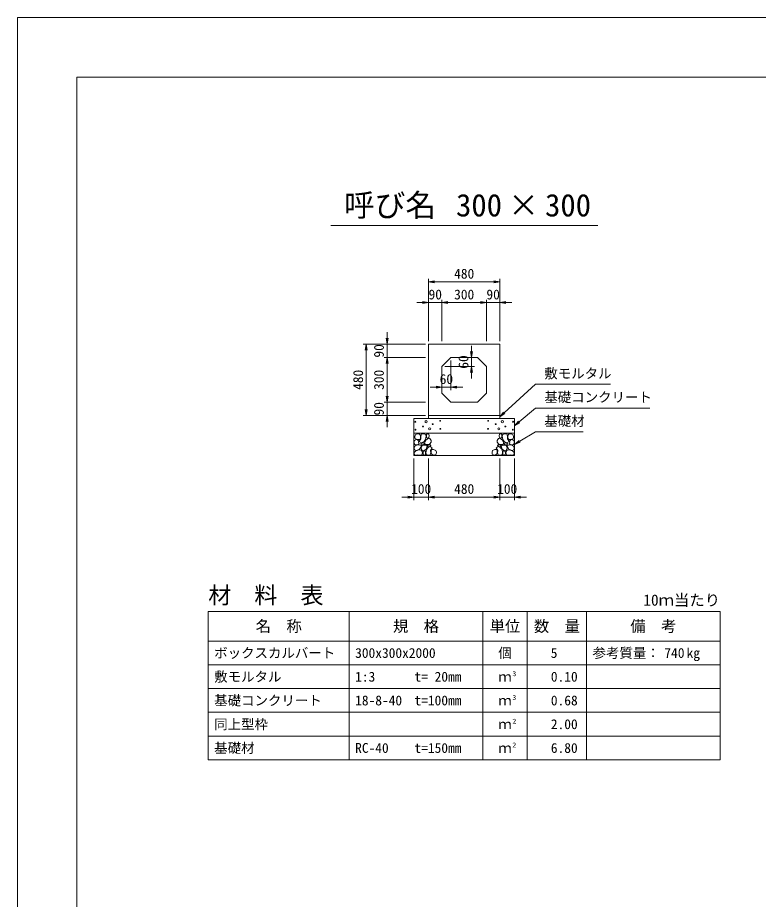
# Model space of a CAD drawing. Units: millimetres at full size, sheet at 1:20. Extents: x 0 to 16820, y 0 to 11880.
# Drawn here: x 0 to 4993, y 5940 to 11880 of the extents above; entities that cross this region are included whole.
import ezdxf
from ezdxf.enums import TextEntityAlignment as Align

# ---------------------------------------------------------------- set-up
doc = ezdxf.new("R2010")
doc.units = ezdxf.units.MM
doc.header["$LTSCALE"] = 20
for name, color, linetype, lineweight in [('D-DCR-HCHn', 4, 'Continuous', 9), ('D-MTR-FRAM', 7, 'Continuous', 13), ('D-MTR-LINE', 7, 'Continuous', 13), ('D-STR-DIM', 7, 'Continuous', 13), ('D-STR-STRn', 1, 'Continuous', 13), ('D-STR-TXT', 7, 'Continuous', 13), ('D-TTL', 2, 'Continuous', 13), ('D-TTL-TXT', 7, 'Continuous', 13)]:
    doc.layers.add(name, color=color, linetype=linetype, lineweight=lineweight)
doc.layers.add('D-MTR', color=7, linetype='Continuous')
doc.layers.add('D-MTR-TXT', color=7, linetype='Continuous')
doc.styles.add('ＭＳ ゴシック', font='')
doc.styles.get('ＭＳ ゴシック').set_extended_font_data('MS Gothic')

# ---------------------------------------------------------------- blocks, each defined once
blk = doc.blocks.new('open_arrow')
at = {"color": 0, "linetype": 'Continuous', "lineweight": -2}
blk.add_lwpolyline([(7.5, 1.25), (0, 0), (7.5, -1.25)], dxfattribs=at)

msp = doc.modelspace()

# ---------------------------------------------------------------- linework, layer by layer
at = {"layer": 'D-DCR-HCHn'}
for points in [[(2675.46, 9030.36), (2670.26, 9014.75), (2677.19, 9004.35), (2694.53, 9002.62), (2706.37, 9007.7), (2701.46, 9019.95), (2704.93, 9026.89), (2698, 9033.82), (2687.6, 9037.29)], [(2708.4, 9073.7), (2692.8, 9077.16), (2678.93, 9070.23), (2677.19, 9054.63), (2680.66, 9042.49), (2698, 9037.29), (2710.13, 9037.29), (2715.33, 9045.96), (2715.33, 9065.03)], [(2722.27, 9075.43), (2717.07, 9059.83), (2718.8, 9042.49), (2706.67, 9023.42), (2722.27, 9014.75), (2739.6, 9023.42), (2750, 9037.29), (2753.47, 9059.83), (2750, 9071.96), (2739.6, 9077.16)], [(2751.74, 9033.82), (2743.07, 9013.02), (2750, 9004.35), (2770.81, 9004.35), (2779.48, 9007.82), (2788.14, 9019.95), (2788.14, 9030.36), (2779.48, 9044.22), (2769.07, 9045.96)], [(2755.21, 9071.96), (2755.21, 9051.16), (2763.87, 9045.96), (2772.54, 9051.16), (2774.28, 9063.29), (2772.54, 9073.7), (2760.41, 9077.16)], [(3268.26, 9033.82), (3276.93, 9013.02), (3270, 9004.35), (3249.19, 9004.35), (3240.52, 9007.82), (3231.86, 9019.95), (3231.86, 9030.36), (3240.52, 9044.22), (3250.93, 9045.96)], [(3264.79, 9071.96), (3264.79, 9051.16), (3256.13, 9045.96), (3247.46, 9051.16), (3245.72, 9063.29), (3247.46, 9073.7), (3259.59, 9077.16)], [(3297.73, 9075.43), (3302.93, 9059.83), (3301.2, 9042.49), (3313.33, 9023.42), (3297.73, 9014.75), (3280.4, 9023.42), (3270, 9037.29), (3266.53, 9059.83), (3270, 9071.96), (3280.4, 9077.16)], [(3311.6, 9073.7), (3327.2, 9077.16), (3341.07, 9070.23), (3342.81, 9054.63), (3339.34, 9042.49), (3322, 9037.29), (3309.87, 9037.29), (3304.67, 9045.96), (3304.67, 9065.03)], [(3344.54, 9030.36), (3349.74, 9014.75), (3342.81, 9004.35), (3325.47, 9002.62), (3313.63, 9007.7), (3318.54, 9019.95), (3315.07, 9026.89), (3322, 9033.82), (3332.4, 9037.29)], [(2708.37, 8972.76), (2721.21, 8992.02), (2719.6, 8996.83), (2701.95, 9001.65), (2685.89, 9000.04), (2674.66, 8990.41), (2673.05, 8979.18), (2674.66, 8967.94), (2687.5, 8964.73)], [(2725.73, 9014.75), (2717.07, 9007.82), (2720.53, 9002.62), (2732.67, 9002.62), (2737.87, 9004.35), (2741.34, 9011.29), (2736.14, 9016.49)], [(2753.31, 8972.76), (2761.34, 8992.02), (2754.92, 9000.04), (2735.65, 9000.04), (2727.63, 8996.83), (2719.6, 8985.6), (2719.6, 8975.97), (2727.63, 8963.13), (2737.26, 8961.52)], [(2780.6, 8934.23), (2785.41, 8948.68), (2783.81, 8964.73), (2795.05, 8982.39), (2780.6, 8990.41), (2764.55, 8982.39), (2754.92, 8969.55), (2751.71, 8948.68), (2754.92, 8937.44), (2764.55, 8932.63)], [(2777.39, 8990.41), (2785.41, 8996.83), (2782.2, 9001.65), (2770.97, 9001.65), (2766.15, 9000.04), (2762.94, 8993.62), (2767.76, 8988.81)], [(2793.44, 8935.84), (2807.89, 8932.63), (2820.73, 8939.05), (2822.33, 8953.49), (2819.12, 8964.73), (2803.07, 8969.55), (2791.84, 8969.55), (2787.02, 8961.52), (2787.02, 8943.86)], [(3226.56, 8935.84), (3212.11, 8932.63), (3199.27, 8939.05), (3197.67, 8953.49), (3200.88, 8964.73), (3216.93, 8969.55), (3228.16, 8969.55), (3232.98, 8961.52), (3232.98, 8943.86)], [(3239.4, 8934.23), (3234.59, 8948.68), (3236.19, 8964.73), (3224.95, 8982.39), (3239.4, 8990.41), (3255.45, 8982.39), (3265.08, 8969.55), (3268.29, 8948.68), (3265.08, 8937.44), (3255.45, 8932.63)], [(3242.61, 8990.41), (3234.59, 8996.83), (3237.8, 9001.65), (3249.03, 9001.65), (3253.85, 9000.04), (3257.06, 8993.62), (3252.24, 8988.81)], [(3266.69, 8972.76), (3258.66, 8992.02), (3265.08, 9000.04), (3284.35, 9000.04), (3292.37, 8996.83), (3300.4, 8985.6), (3300.4, 8975.97), (3292.37, 8963.13), (3282.74, 8961.52)], [(3294.27, 9014.75), (3302.93, 9007.82), (3299.47, 9002.62), (3287.33, 9002.62), (3282.13, 9004.35), (3278.66, 9011.29), (3283.86, 9016.49)], [(3311.63, 8972.76), (3298.79, 8992.02), (3300.4, 8996.83), (3318.05, 9001.65), (3334.11, 9000.04), (3345.34, 8990.41), (3346.95, 8979.18), (3345.34, 8967.94), (3332.5, 8964.73)], [(2714.79, 8932.63), (2726.02, 8937.44), (2729.23, 8953.49), (2722.81, 8964.73), (2711.58, 8967.94), (2697.13, 8966.34), (2681.08, 8959.92), (2673.05, 8950.28), (2673.05, 8939.05), (2677.87, 8932.63), (2697.13, 8934.23)], [(2750.1, 8937.44), (2750.1, 8956.7), (2742.08, 8961.52), (2734.05, 8956.7), (2732.44, 8945.47), (2734.05, 8935.84), (2745.29, 8932.63)], [(3269.9, 8937.44), (3269.9, 8956.7), (3277.92, 8961.52), (3285.95, 8956.7), (3287.56, 8945.47), (3285.95, 8935.84), (3274.71, 8932.63)], [(3305.21, 8932.63), (3293.98, 8937.44), (3290.77, 8953.49), (3297.19, 8964.73), (3308.42, 8967.94), (3322.87, 8966.34), (3338.92, 8959.92), (3346.95, 8950.28), (3346.95, 8939.05), (3342.13, 8932.63), (3322.87, 8934.23)]]:
    msp.add_lwpolyline(points, close=True, dxfattribs=at)
for centre, radius in [((2680.73, 9157.43), 3), ((2753.34, 9157.43), 7.5), ((2848.13, 9163.48), 3), ((3171.87, 9163.48), 3), ((3266.66, 9157.43), 7.5), ((3339.27, 9157.43), 3), ((2681.87, 9103.92), 3), ((2732.29, 9125.76), 3), ((2776.66, 9109.97), 7.5), ((2797.71, 9141.64), 3), ((2849.27, 9109.97), 3), ((3170.73, 9109.97), 3), ((3222.29, 9141.64), 3), ((3243.34, 9109.97), 7.5), ((3287.71, 9125.76), 3), ((3338.13, 9103.92), 3)]:
    msp.add_circle(centre, radius, dxfattribs=at)
at = {"layer": 'D-MTR-FRAM'}
for p, q in [((1285, 7880), (4735, 7880)), ((1285, 7880), (1285, 6880)), ((4735, 7880), (4735, 6880)), ((1285, 6880), (4735, 6880))]:
    msp.add_line(p, q, dxfattribs=at)
at = {"layer": 'D-MTR-LINE'}
for p, q in [((2235, 7880), (2235, 6880)), ((3135, 7880), (3135, 6880)), ((3435, 7880), (3435, 6880)), ((3835, 7880), (3835, 6880)), ((1285, 7680), (4735, 7680)), ((1285, 7520), (4735, 7520)), ((1285, 7360), (4735, 7360)), ((1285, 7200), (4735, 7200)), ((1285, 7040), (4735, 7040))]:
    msp.add_line(p, q, dxfattribs=at)
at = {"layer": 'D-STR-DIM'}
for p, q in [((2770, 9700), (2770, 10120)), ((2770, 10100), (3250, 10100)), ((3250, 9700), (3250, 10120)), ((2770, 9700), (2770, 9980)), ((2860, 9700), (2860, 9980)), ((2860, 9700), (2860, 9980)), ((3160, 9700), (3160, 9980)), ((3160, 9700), (3160, 9980)), ((3250, 9700), (3250, 9980)), ((2690, 9960), (2940, 9960)), ((2860, 9960), (3160, 9960)), ((3080, 9960), (3330, 9960)), ((2490, 9510), (2490, 9760)), ((2750, 9680), (2330, 9680)), ((2350, 9200), (2350, 9680)), ((2750, 9680), (2470, 9680)), ((3060, 9450), (3060, 9670)), ((2750, 9590), (2470, 9590)), ((2750, 9590), (2470, 9590)), ((2490, 9290), (2490, 9590)), ((2920, 9570), (2920, 9370)), ((2940, 9590), (3080, 9590)), ((2860, 9510), (2860, 9370)), ((2880, 9530), (3080, 9530)), ((3000, 9390), (2780, 9390)), ((2490, 9120), (2490, 9370)), ((2750, 9290), (2470, 9290)), ((2750, 9290), (2470, 9290)), ((2750, 9200), (2330, 9200)), ((2750, 9200), (2470, 9200)), ((2670, 8910), (2670, 8630)), ((2770, 8910), (2770, 8630)), ((2770, 8910), (2770, 8630)), ((3250, 8910), (3250, 8630)), ((3250, 8910), (3250, 8630)), ((3350, 8910), (3350, 8630)), ((2850, 8650), (2590, 8650)), ((2770, 8650), (3250, 8650)), ((3170, 8650), (3430, 8650))]:
    msp.add_line(p, q, dxfattribs=at)
at = {"layer": 'D-STR-STRn'}
for p, q in [((2770, 9680), (3250, 9680)), ((2770, 9200), (2770, 9680)), ((3250, 9680), (3250, 9200)), ((2860, 9530), (2920, 9590)), ((2920, 9590), (3100, 9590)), ((3100, 9590), (3160, 9530)), ((2860, 9350), (2860, 9530)), ((3160, 9530), (3160, 9350)), ((2920, 9290), (2860, 9350)), ((3160, 9350), (3100, 9290)), ((3100, 9290), (2920, 9290)), ((2670, 8930), (2670, 9180)), ((2670, 9180), (3350, 9180)), ((3250, 9200), (2770, 9200)), ((2770, 9200), (2770, 9180)), ((3250, 9200), (3250, 9180)), ((3350, 9180), (3350, 8930)), ((2670, 9080), (3350, 9080)), ((2670, 8930), (3350, 8930))]:
    msp.add_line(p, q, dxfattribs=at)
at = {"layer": 'D-STR-TXT'}
for points in [[(3250, 9190), (3279.49, 9217.03), (3490, 9410), (3996.65, 9410)], [(3350, 9130), (3380.37, 9156.03), (3490, 9250), (4260.3, 9250)], [(3350, 9005), (3384.19, 9025.76), (3490, 9090), (3812.94, 9090)]]:
    msp.add_lwpolyline(points, dxfattribs=at)
at = {"layer": 'D-TTL'}
for points in [[(0, 0), (16820, 0), (16820, 11880), (0, 11880)], [(400, 400), (16420, 400), (16420, 11480), (400, 11480)]]:
    msp.add_lwpolyline(points, close=True, dxfattribs=at)
at = {"layer": 'D-TTL-TXT'}
msp.add_line((2110, 10480), (3910, 10480), dxfattribs=at)

# ---------------------------------------------------------------- block references
at = {"layer": 'D-STR-DIM', "xscale": 5.33, "yscale": 5.33}
for p in [(2770, 10100), (2860, 9960), (2860, 9960), (3250, 9960), (2920, 9390), (2770, 8650), (2770, 8650), (3350, 8650)]:
    msp.add_blockref('open_arrow', p, dxfattribs=at)
for p, rotation in [((3250, 10100), 180), ((2770, 9960), 180), ((3160, 9960), 180), ((3160, 9960), 180), ((2490, 9680), 90), ((2350, 9680), 270), ((3060, 9590), 90), ((2490, 9590), 270), ((2490, 9590), 270), ((3060, 9530), 270), ((2860, 9390), 180), ((2490, 9290), 90), ((2490, 9290), 90), ((2350, 9200), 90), ((2490, 9200), 270), ((2670, 8650), 180), ((3250, 8650), 180), ((3250, 8650), 180)]:
    msp.add_blockref('open_arrow', p, dxfattribs=dict(at, rotation=rotation))
at = {"layer": 'D-STR-TXT', "xscale": 5.33, "yscale": 5.33}
for p, rotation in [((3250, 9190), 42.5), ((3350, 9130), 40.6), ((3350, 9005), 31.3)]:
    msp.add_blockref('open_arrow', p, dxfattribs=dict(at, rotation=rotation))

# ---------------------------------------------------------------- texts
at = {"layer": 'D-MTR', "style": 'ＭＳ ゴシック'}
msp.add_text('材\u3000料\u3000表', height=113.9, dxfattribs=at).set_placement((1285, 7898.15), align=Align.BOTTOM_LEFT)
msp.add_text('10ｍ当たり', height=75.95, dxfattribs=at).set_placement((4735, 7895.43), align=Align.BOTTOM_RIGHT)
at = {"layer": 'D-MTR-TXT', "style": 'ＭＳ ゴシック'}
for s, height, p in [('名\u3000称', 75.95, (1760, 7780)), ('規\u3000格', 75.95, (2685, 7780)), ('単位', 75.95, (3285, 7780)), ('数\u3000量', 75.95, (3635, 7780)), ('備\u3000考', 75.95, (4285, 7780)), ('個', 66.46, (3285, 7600)), ('ｍ', 66.46, (3285, 7440)), ('ｍ', 66.46, (3285, 7280)), ('ｍ', 66.46, (3285, 7120)), ('ｍ', 66.46, (3285, 6960))]:
    msp.add_text(s, height=height, dxfattribs=at).set_placement(p, align=Align.MIDDLE_CENTER)
for s, p in [('ボックスカルバート', (1325, 7600)), ('300x300x2000', (2275, 7600)), ('参考質量：    kg', (3875, 7600)), ('敷モルタル', (1325, 7440)), ('1:3', (2275, 7440)), ('t= 20mm', (2675, 7440)), ('基礎コンクリート', (1325, 7280)), ('18-8-40', (2275, 7280)), ('t=100mm', (2675, 7280)), ('同上型枠', (1325, 7120)), ('基礎材', (1325, 6960)), ('RC-40', (2275, 6960)), ('t=150mm', (2675, 6960))]:
    msp.add_text(s, height=66.46, dxfattribs=at).set_placement(p, align=Align.MIDDLE_LEFT)
for s, p in [('5', (3638.55, 7600)), ('740', (4495, 7600)), ('0.10', (3775, 7440)), ('0.68', (3775, 7280)), ('2.00', (3775, 7120)), ('6.80', (3775, 6960))]:
    msp.add_text(s, height=66.46, dxfattribs=at).set_placement(p, align=Align.MIDDLE_RIGHT)
for s, p in [('3', (3335, 7433.63)), ('3', (3335, 7273.63)), ('2', (3335, 7113.63)), ('2', (3335, 6953.63))]:
    msp.add_text(s, height=33.23, dxfattribs=at).set_placement(p, align=Align.BOTTOM_LEFT)
at = {"layer": 'D-STR-DIM', "style": 'ＭＳ ゴシック'}
for s, p in [('480', (3010, 10155)), ('90', (2815, 10015)), ('300', (3010, 10015)), ('90', (3205, 10015)), ('60', (2890, 9445)), ('100', (2720, 8705)), ('480', (3010, 8705)), ('100', (3300, 8705))]:
    msp.add_text(s, height=66.46, dxfattribs=at).set_placement(p, align=Align.MIDDLE_CENTER)
for s, p in [('90', (2435, 9635)), ('60', (3005, 9560)), ('480', (2295, 9440)), ('300', (2435, 9440)), ('90', (2435, 9245))]:
    msp.add_text(s, height=66.46, rotation=90, dxfattribs=at).set_placement(p, align=Align.MIDDLE_CENTER)
at = {"layer": 'D-STR-TXT', "style": 'ＭＳ ゴシック'}
for s, p in [('敷モルタル', (3550, 9430)), ('基礎コンクリート', (3550, 9270)), ('基礎材', (3550, 9110))]:
    msp.add_text(s, height=66.46, dxfattribs=at).set_placement(p, align=Align.BOTTOM_LEFT)
at = {"layer": 'D-TTL-TXT', "style": 'ＭＳ ゴシック'}
for s, p in [('呼び名', (2510, 10495)), ('300', (3110, 10495)), ('×', (3410, 10495)), ('300', (3710, 10495))]:
    msp.add_text(s, height=151.9, dxfattribs=at).set_placement(p, align=Align.BOTTOM_CENTER)

doc.saveas('drawing.dxf')
